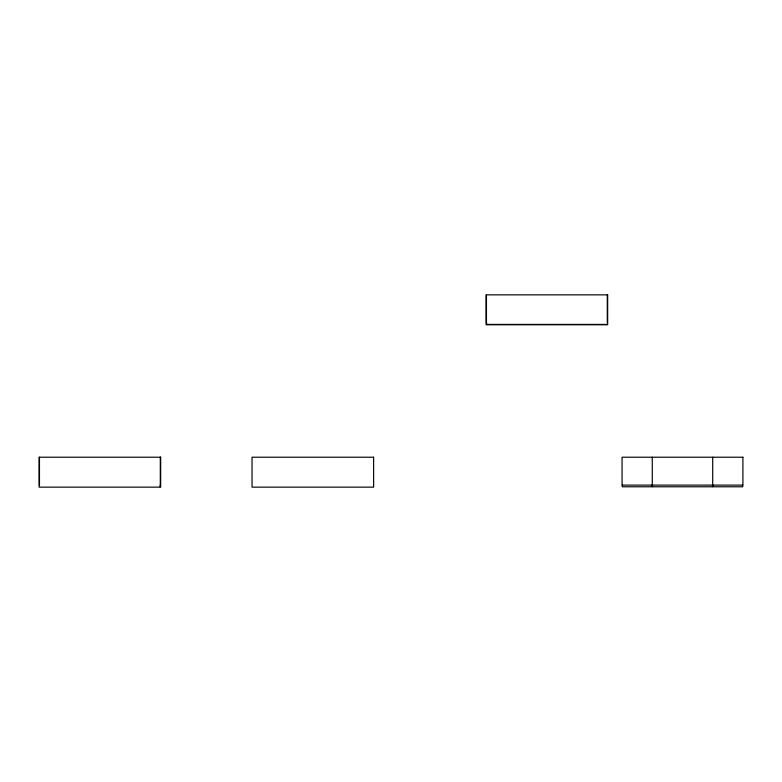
<?xml version="1.0" encoding="UTF-8"?>
<svg xmlns="http://www.w3.org/2000/svg" width="782" height="782" viewBox="0 0 782 782"><rect width="100%" height="100%" fill="white"/><g stroke="black" fill="none" stroke-linecap="round" stroke-linejoin="round"><path stroke-width="1.17" d="M516.482 324.413L486.639 324.413L486.639 322.741M516.853 324.413L576.891 324.413M577.263 324.413L607.106 324.413M742.714 485.104L742.714 486.775L712.881 486.775L712.881 485.104M712.695 457.216L712.695 485.104M712.51 485.104L712.51 486.775L652.462 486.775L652.462 485.104M652.276 457.216L652.276 485.104M652.09 485.104L652.09 486.775L622.257 486.775L622.257 485.104M607.291 294.853L607.291 322.741M486.453 294.853L486.453 322.741M160.3 457.216L160.3 485.104M160.115 485.104L160.115 486.775M39.471 457.216L39.471 485.104M607.663 294.853L486.081 294.853L486.081 324.784L607.663 324.784L607.663 294.853M160.672 457.216L39.1 457.216L39.1 487.147L160.672 487.147L160.672 457.216M373.62 457.216L252.039 457.216L252.039 487.147L373.62 487.147L373.62 457.216M742.9 457.216L622.071 457.216L622.071 485.104L742.9 485.104L742.9 457.216"/></g></svg>
